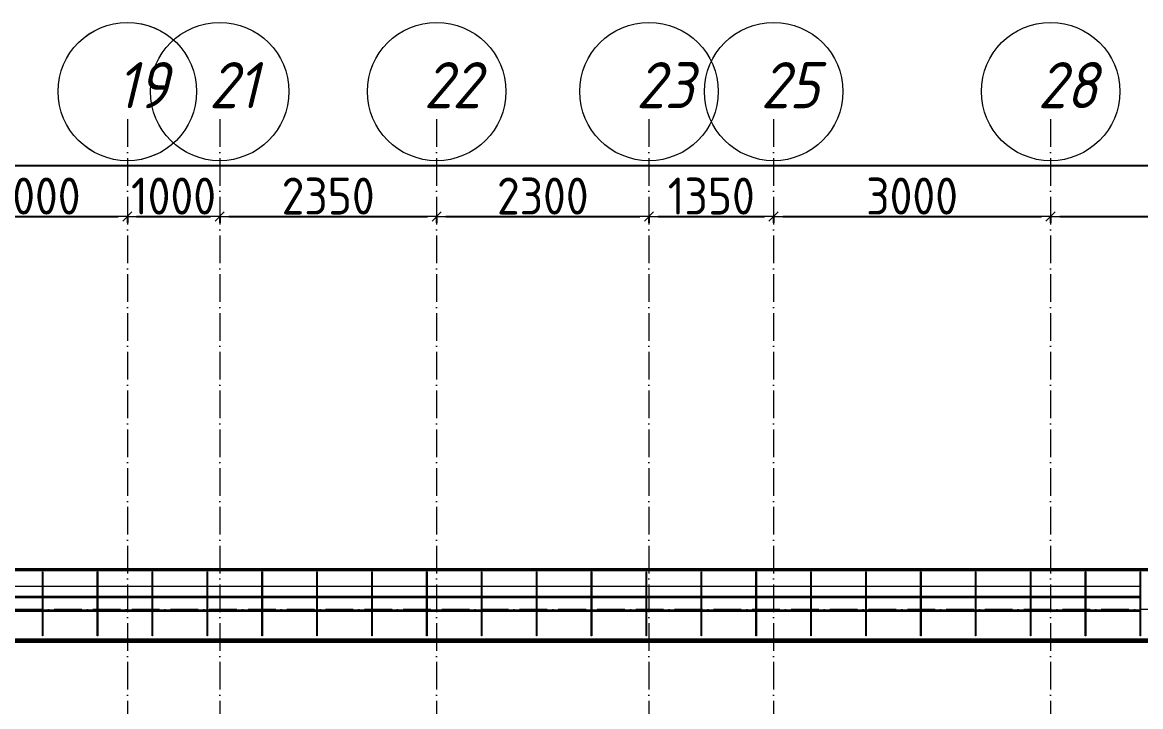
# Model space of a CAD drawing. Header units: millimetres. Extents: x -356862 to 418287, y 0 to 839748.
# Drawn here: x 12221 to 24334, y 543543 to 550959 of the extents above; entities that cross this region are included whole.
import ezdxf

# ---------------------------------------------------------------- set-up
doc = ezdxf.new("R2010")
doc.units = ezdxf.units.MM
doc.linetypes.add('50_200_ШТРИХ_1Т_ш5_п1_п1_', pattern=[700, 500, -100, 0, -100])
for name, color, linetype, lineweight in [('A-____-____-DIMS', 7, 'Continuous', 9), ('A-FLOR-____-OTLN', 7, 'Continuous', 9), ('A-GENM-____-MCUT', 7, 'Continuous', 25), ('A-GENM-____-OTLN', 7, 'Continuous', 9), ('A-ROOF-____-OTLN', 7, 'Continuous', 9), ('S-GRID-____-IDEN', 7, 'Continuous', 9), ('S-GRID-____-OTLN-1', 7, '50_200_ШТРИХ_1Т_ш5_п1_п1_', 9)]:
    doc.layers.add(name, color=color, linetype=linetype, lineweight=lineweight)
doc.styles.add('ISOCPEUR_I_9', font='isocpeui.ttf', dxfattribs={"width": 0.9, "height": 250})
doc.styles.add('СПДС', font='isocpeur.ttf', dxfattribs={"width": 0.9})
doc.dimstyles.new('Размера А3', dxfattribs={"dimtxt": 200, "dimasz": 100, "dimexe": 70, "dimexo": 100, "dimgap": 20, "dimtad": 1, "dimdec": 0, "dimrnd": 10, "dimzin": 0, "dimdsep": 46, "dimtxsty": 'СПДС', "dimblk": 'ARROWHEAD_6', "dimcen": 1, "dimclrd": 256, "dimclre": 256, "dimclrt": 256, "dimazin": 0, "dimtfac": 1, "dimtdec": 0, "dimtmove": 2, "dimatfit": 3, "dimfxl": 1, "dimtolj": 1, "dimtzin": 0, "dimarcsym": 0})

# ---------------------------------------------------------------- blocks, each defined once
blk = doc.blocks.new('141_Фартук_СКБ - 141_Фартук_СКБ_вентфасад-30031396-АР1_План отверстий 2 этажа в осях 1-64_Ю-ЯЯ')
at = {"layer": 'A-GENM-____-MCUT'}
for p, q in [((26160, 758), (0, 758)), ((0, 757), (26160, 757)), ((26160, -29), (0, -29)), ((0, -30), (26160, -30))]:
    blk.add_line(p, q, dxfattribs=at)
at = {"layer": 'A-GENM-____-OTLN'}
for p, q in [((0, 765), (26160, 765)), ((0, 752), (26160, 752)), ((0, 743), (26160, 743)), ((0, 743), (26160, 743)), ((0, -11), (26160, -11)), ((0, -12), (26160, -12))]:
    blk.add_line(p, q, dxfattribs=at)
blk = doc.blocks.new('Элемент крепления - Пластина-30015157-АР1_План отверстий 2 этажа в осях 1-64_Ю-ЯЯ')
at = {"layer": 'A-GENM-____-OTLN'}
for p, q in [((25651, 85294), (25651, 85988)), ((25651, 85988), (25656, 85988)), ((25656, 85988), (25656, 85294)), ((25656, 85294), (25651, 85294))]:
    blk.add_line(p, q, dxfattribs=at)
blk = doc.blocks.new('Швеллер - 140х58-30031487-АР1_План отверстий 2 этажа в осях 1-64_Ю-ЯЯ')
at = {"layer": 'A-GENM-____-MCUT'}
for p, q in [((-8921, 75), (-9510, 75)), ((-9510, 71), (-8921, 71)), ((-8326, 75), (-8916, 75)), ((-8916, 71), (-8326, 71)), ((-7732, 75), (-8321, 75)), ((-8321, 71), (-7732, 71)), ((-7137, 75), (-7727, 75)), ((-7727, 71), (-7137, 71)), ((-6543, 75), (-7132, 75)), ((-7132, 71), (-6543, 71)), ((-5948, 75), (-6538, 75)), ((-6538, 71), (-5948, 71)), ((-5353, 75), (-5943, 75)), ((-5943, 71), (-5353, 71)), ((-4759, 75), (-5348, 75)), ((-5348, 71), (-4759, 71)), ((-4164, 75), (-4754, 75)), ((-4754, 71), (-4164, 71)), ((-3570, 75), (-4159, 75)), ((-4159, 71), (-3570, 71)), ((-2975, 75), (-3565, 75)), ((-3565, 71), (-2975, 71)), ((-2381, 75), (-2970, 75)), ((-2970, 71), (-2381, 71)), ((-1786, 75), (-2376, 75)), ((-2376, 71), (-1786, 71)), ((-1192, 75), (-1781, 75)), ((-1781, 71), (-1192, 71)), ((-597, 75), (-1187, 75)), ((-1187, 71), (-597, 71)), ((-3, 75), (-592, 75)), ((-592, 71), (-3, 71)), ((592, 75), (2, 75)), ((2, 71), (592, 71)), ((1187, 75), (597, 75)), ((597, 71), (1187, 71)), ((1781, 75), (1192, 75)), ((1192, 71), (1781, 71)), ((2376, 75), (1786, 75)), ((1786, 71), (2376, 71)), ((2970, 75), (2381, 75)), ((2381, 71), (2970, 71)), ((-8921, -71), (-9510, -71)), ((-9510, -75), (-8921, -75)), ((-8326, -71), (-8916, -71)), ((-8916, -75), (-8326, -75)), ((-7732, -71), (-8321, -71)), ((-8321, -75), (-7732, -75)), ((-7137, -71), (-7727, -71)), ((-7727, -75), (-7137, -75)), ((-6543, -71), (-7132, -71)), ((-7132, -75), (-6543, -75)), ((-5948, -71), (-6538, -71)), ((-6538, -75), (-5948, -75)), ((-5353, -71), (-5943, -71)), ((-5943, -75), (-5353, -75)), ((-4759, -71), (-5348, -71)), ((-5348, -75), (-4759, -75)), ((-4164, -71), (-4754, -71)), ((-4754, -75), (-4164, -75)), ((-3570, -71), (-4159, -71)), ((-4159, -75), (-3570, -75)), ((-2975, -71), (-3565, -71)), ((-3565, -75), (-2975, -75)), ((-2381, -71), (-2970, -71)), ((-2970, -75), (-2381, -75)), ((-1786, -71), (-2376, -71)), ((-2376, -75), (-1786, -75)), ((-1192, -71), (-1781, -71)), ((-1781, -75), (-1192, -75)), ((-597, -71), (-1187, -71)), ((-1187, -75), (-597, -75)), ((-3, -71), (-592, -71)), ((-592, -75), (-3, -75)), ((592, -71), (2, -71)), ((2, -75), (592, -75)), ((1187, -71), (597, -71)), ((597, -75), (1187, -75)), ((1781, -71), (1192, -71)), ((1192, -75), (1781, -75)), ((2376, -71), (1786, -71)), ((1786, -75), (2376, -75)), ((2970, -71), (2381, -71)), ((2381, -75), (2970, -75))]:
    blk.add_line(p, q, dxfattribs=at)
blk = doc.blocks.new('Ось сетки - Круг_Ø6_00__ISO-2_5_0_9K_-25732049-АР1_План отверстий 2 этажа в осях 1-64_Ю-ЯЯ')
at = {"layer": 'S-GRID-____-IDEN'}
blk.add_circle((0, 0), 3, dxfattribs=at)
blk = doc.blocks.new('ARROWHEAD_6')
at = {"color": 0, "linetype": 'Continuous'}
for p, q in [((0, 0), (-1, 0)), ((-0.5, -0.5), (0.5, 0.5))]:
    blk.add_line(p, q, dxfattribs=at)
blk = doc.blocks.new('*D4631')
at = {"layer": 'A-____-____-DIMS', "lineweight": -2, "transparency": 16777216}
for p, q in [((11358, 548862), (11358, 548786)), ((11458, 548856), (13258, 548856)), ((13358, 548862), (13358, 548786))]:
    blk.add_line(p, q, dxfattribs=at)
at = {"layer": 'Defpoints', "color": 0, "lineweight": 30, "transparency": 16777216}
for p in [(11358, 548962), (13358, 548962), (13358, 548856)]:
    blk.add_point(p, dxfattribs=at)
at = {"layer": 'A-____-____-DIMS', "lineweight": -2, "transparency": 16777216, "xscale": 100, "yscale": 100, "zscale": 100, "rotation": 180}
blk.add_blockref('ARROWHEAD_6', (11358, 548856), dxfattribs=at)
at = {"layer": 'A-____-____-DIMS', "lineweight": -2, "transparency": 16777216, "xscale": 100, "yscale": 100, "zscale": 100}
blk.add_blockref('ARROWHEAD_6', (13358, 548856), dxfattribs=at)
at = {"layer": 'A-____-____-DIMS', "transparency": 16777216, "insert": (12358, 549076), "char_height": 400, "width": 2.49, "attachment_point": 5, "style": 'СПДС'}
blk.add_mtext('\\A1;2000', dxfattribs=at)
blk = doc.blocks.new('*D4632')
at = {"layer": 'A-____-____-DIMS', "lineweight": -2, "transparency": 16777216}
for p, q in [((13358, 548862), (13358, 548786)), ((13458, 548856), (14258, 548856)), ((14358, 548862), (14358, 548786))]:
    blk.add_line(p, q, dxfattribs=at)
at = {"layer": 'Defpoints', "color": 0, "lineweight": 30, "transparency": 16777216}
for p in [(13358, 548962), (14358, 548962), (14358, 548856)]:
    blk.add_point(p, dxfattribs=at)
at = {"layer": 'A-____-____-DIMS', "lineweight": -2, "transparency": 16777216, "xscale": 100, "yscale": 100, "zscale": 100, "rotation": 180}
blk.add_blockref('ARROWHEAD_6', (13358, 548856), dxfattribs=at)
at = {"layer": 'A-____-____-DIMS', "lineweight": -2, "transparency": 16777216, "xscale": 100, "yscale": 100, "zscale": 100}
blk.add_blockref('ARROWHEAD_6', (14358, 548856), dxfattribs=at)
at = {"layer": 'A-____-____-DIMS', "transparency": 16777216, "insert": (13858, 549076), "char_height": 400, "width": 2.3, "attachment_point": 5, "style": 'СПДС'}
blk.add_mtext('\\A1;1000', dxfattribs=at)
blk = doc.blocks.new('*D4633')
at = {"layer": 'A-____-____-DIMS', "lineweight": -2, "transparency": 16777216}
for p, q in [((14358, 548862), (14358, 548786)), ((14458, 548856), (16608, 548856)), ((16708, 548862), (16708, 548786))]:
    blk.add_line(p, q, dxfattribs=at)
at = {"layer": 'Defpoints', "color": 0, "lineweight": 30, "transparency": 16777216}
for p in [(14358, 548962), (16708, 548962), (16708, 548856)]:
    blk.add_point(p, dxfattribs=at)
at = {"layer": 'A-____-____-DIMS', "lineweight": -2, "transparency": 16777216, "xscale": 100, "yscale": 100, "zscale": 100, "rotation": 180}
blk.add_blockref('ARROWHEAD_6', (14358, 548856), dxfattribs=at)
at = {"layer": 'A-____-____-DIMS', "lineweight": -2, "transparency": 16777216, "xscale": 100, "yscale": 100, "zscale": 100}
blk.add_blockref('ARROWHEAD_6', (16708, 548856), dxfattribs=at)
at = {"layer": 'A-____-____-DIMS', "transparency": 16777216, "insert": (15533, 549076), "char_height": 400, "width": 2.49, "attachment_point": 5, "style": 'СПДС'}
blk.add_mtext('\\A1;2350', dxfattribs=at)
blk = doc.blocks.new('*D4634')
at = {"layer": 'A-____-____-DIMS', "lineweight": -2, "transparency": 16777216}
for p, q in [((16708, 548862), (16708, 548786)), ((16808, 548856), (18908, 548856)), ((19008, 548862), (19008, 548786))]:
    blk.add_line(p, q, dxfattribs=at)
at = {"layer": 'Defpoints', "color": 0, "lineweight": 30, "transparency": 16777216}
for p in [(16708, 548962), (19008, 548962), (19008, 548856)]:
    blk.add_point(p, dxfattribs=at)
at = {"layer": 'A-____-____-DIMS', "lineweight": -2, "transparency": 16777216, "xscale": 100, "yscale": 100, "zscale": 100, "rotation": 180}
blk.add_blockref('ARROWHEAD_6', (16708, 548856), dxfattribs=at)
at = {"layer": 'A-____-____-DIMS', "lineweight": -2, "transparency": 16777216, "xscale": 100, "yscale": 100, "zscale": 100}
blk.add_blockref('ARROWHEAD_6', (19008, 548856), dxfattribs=at)
at = {"layer": 'A-____-____-DIMS', "transparency": 16777216, "insert": (17858, 549076), "char_height": 400, "width": 2.49, "attachment_point": 5, "style": 'СПДС'}
blk.add_mtext('\\A1;2300', dxfattribs=at)
blk = doc.blocks.new('*D4635')
at = {"layer": 'A-____-____-DIMS', "lineweight": -2, "transparency": 16777216}
for p, q in [((19008, 548862), (19008, 548786)), ((19108, 548856), (20258, 548856)), ((20358, 548862), (20358, 548786))]:
    blk.add_line(p, q, dxfattribs=at)
at = {"layer": 'Defpoints', "color": 0, "lineweight": 30, "transparency": 16777216}
for p in [(19008, 548962), (20358, 548962), (20358, 548856)]:
    blk.add_point(p, dxfattribs=at)
at = {"layer": 'A-____-____-DIMS', "lineweight": -2, "transparency": 16777216, "xscale": 100, "yscale": 100, "zscale": 100, "rotation": 180}
blk.add_blockref('ARROWHEAD_6', (19008, 548856), dxfattribs=at)
at = {"layer": 'A-____-____-DIMS', "lineweight": -2, "transparency": 16777216, "xscale": 100, "yscale": 100, "zscale": 100}
blk.add_blockref('ARROWHEAD_6', (20358, 548856), dxfattribs=at)
at = {"layer": 'A-____-____-DIMS', "transparency": 16777216, "insert": (19683, 549076), "char_height": 400, "width": 2.3, "attachment_point": 5, "style": 'СПДС'}
blk.add_mtext('\\A1;1350', dxfattribs=at)
blk = doc.blocks.new('*D4636')
at = {"layer": 'A-____-____-DIMS', "lineweight": -2, "transparency": 16777216}
for p, q in [((20358, 548862), (20358, 548786)), ((20458, 548856), (23258, 548856)), ((23358, 548862), (23358, 548786))]:
    blk.add_line(p, q, dxfattribs=at)
at = {"layer": 'Defpoints', "color": 0, "lineweight": 30, "transparency": 16777216}
for p in [(20358, 548962), (23358, 548962), (23358, 548856)]:
    blk.add_point(p, dxfattribs=at)
at = {"layer": 'A-____-____-DIMS', "lineweight": -2, "transparency": 16777216, "xscale": 100, "yscale": 100, "zscale": 100, "rotation": 180}
blk.add_blockref('ARROWHEAD_6', (20358, 548856), dxfattribs=at)
at = {"layer": 'A-____-____-DIMS', "lineweight": -2, "transparency": 16777216, "xscale": 100, "yscale": 100, "zscale": 100}
blk.add_blockref('ARROWHEAD_6', (23358, 548856), dxfattribs=at)
at = {"layer": 'A-____-____-DIMS', "transparency": 16777216, "insert": (21858, 549076), "char_height": 400, "width": 2.49, "attachment_point": 5, "style": 'СПДС'}
blk.add_mtext('\\A1;3000', dxfattribs=at)
blk = doc.blocks.new('*D4637')
at = {"layer": 'A-____-____-DIMS', "lineweight": -2, "transparency": 16777216}
for p, q in [((23358, 548862), (23358, 548786)), ((23458, 548856), (26558, 548856)), ((26658, 548862), (26658, 548786))]:
    blk.add_line(p, q, dxfattribs=at)
at = {"layer": 'Defpoints', "color": 0, "lineweight": 30, "transparency": 16777216}
for p in [(23358, 548962), (26658, 548962), (26658, 548856)]:
    blk.add_point(p, dxfattribs=at)
at = {"layer": 'A-____-____-DIMS', "lineweight": -2, "transparency": 16777216, "xscale": 100, "yscale": 100, "zscale": 100, "rotation": 180}
blk.add_blockref('ARROWHEAD_6', (23358, 548856), dxfattribs=at)
at = {"layer": 'A-____-____-DIMS', "lineweight": -2, "transparency": 16777216, "xscale": 100, "yscale": 100, "zscale": 100}
blk.add_blockref('ARROWHEAD_6', (26658, 548856), dxfattribs=at)
at = {"layer": 'A-____-____-DIMS', "transparency": 16777216, "insert": (25008, 549076), "char_height": 400, "width": 2.49, "attachment_point": 5, "style": 'СПДС'}
blk.add_mtext('\\A1;3300', dxfattribs=at)
blk = doc.blocks.new('*D4571')
at = {"layer": 'A-____-____-DIMS', "lineweight": -2, "transparency": 16777216}
for p, q in [((-17942, 549415), (-17942, 549339)), ((-17842, 549409), (33027, 549409)), ((85458, 549409), (34435, 549409)), ((85558, 549415), (85558, 549339))]:
    blk.add_line(p, q, dxfattribs=at)
at = {"layer": 'Defpoints', "color": 0, "lineweight": 30, "transparency": 16777216}
for p in [(-17942, 549515), (85558, 549515), (85558, 549409)]:
    blk.add_point(p, dxfattribs=at)
at = {"layer": 'A-____-____-DIMS', "lineweight": -2, "transparency": 16777216, "xscale": 100, "yscale": 100, "zscale": 100, "rotation": 180}
blk.add_blockref('ARROWHEAD_6', (-17942, 549409), dxfattribs=at)
at = {"layer": 'A-____-____-DIMS', "lineweight": -2, "transparency": 16777216, "xscale": 100, "yscale": 100, "zscale": 100}
blk.add_blockref('ARROWHEAD_6', (85558, 549409), dxfattribs=at)
at = {"layer": 'A-____-____-DIMS', "transparency": 16777216, "insert": (33047, 549835), "char_height": 400, "width": 3.54, "attachment_point": 1, "line_spacing_factor": 1.149209, "style": 'СПДС'}
blk.add_mtext('\\A1;103500', dxfattribs=at)
blk = doc.blocks.new('*D13709')
at = {"layer": 'A-____-____-DIMS', "lineweight": -2, "transparency": 16777216}
for p, q in [((11358, 548862), (11358, 548786)), ((11458, 548856), (13258, 548856)), ((13358, 548862), (13358, 548786))]:
    blk.add_line(p, q, dxfattribs=at)
at = {"layer": 'Defpoints', "color": 0, "transparency": 16777216}
for p in [(11358, 548962), (13358, 548962), (13358, 548856)]:
    blk.add_point(p, dxfattribs=at)
at = {"layer": 'A-____-____-DIMS', "lineweight": -2, "transparency": 16777216, "xscale": 100, "yscale": 100, "zscale": 100, "rotation": 180}
blk.add_blockref('ARROWHEAD_6', (11358, 548856), dxfattribs=at)
at = {"layer": 'A-____-____-DIMS', "lineweight": -2, "transparency": 16777216, "xscale": 100, "yscale": 100, "zscale": 100}
blk.add_blockref('ARROWHEAD_6', (13358, 548856), dxfattribs=at)
at = {"layer": 'A-____-____-DIMS', "transparency": 16777216, "insert": (12358, 549076), "char_height": 400, "width": 2.49, "attachment_point": 5, "style": 'СПДС'}
blk.add_mtext('\\A1;2000', dxfattribs=at)
blk = doc.blocks.new('*D13710')
at = {"layer": 'A-____-____-DIMS', "lineweight": -2, "transparency": 16777216}
for p, q in [((13358, 548862), (13358, 548786)), ((13458, 548856), (14258, 548856)), ((14358, 548862), (14358, 548786))]:
    blk.add_line(p, q, dxfattribs=at)
at = {"layer": 'Defpoints', "color": 0, "transparency": 16777216}
for p in [(13358, 548962), (14358, 548962), (14358, 548856)]:
    blk.add_point(p, dxfattribs=at)
at = {"layer": 'A-____-____-DIMS', "lineweight": -2, "transparency": 16777216, "xscale": 100, "yscale": 100, "zscale": 100, "rotation": 180}
blk.add_blockref('ARROWHEAD_6', (13358, 548856), dxfattribs=at)
at = {"layer": 'A-____-____-DIMS', "lineweight": -2, "transparency": 16777216, "xscale": 100, "yscale": 100, "zscale": 100}
blk.add_blockref('ARROWHEAD_6', (14358, 548856), dxfattribs=at)
at = {"layer": 'A-____-____-DIMS', "transparency": 16777216, "insert": (13858, 549076), "char_height": 400, "width": 2.3, "attachment_point": 5, "style": 'СПДС'}
blk.add_mtext('\\A1;1000', dxfattribs=at)
blk = doc.blocks.new('*D13711')
at = {"layer": 'A-____-____-DIMS', "lineweight": -2, "transparency": 16777216}
for p, q in [((14358, 548862), (14358, 548786)), ((14458, 548856), (16608, 548856)), ((16708, 548862), (16708, 548786))]:
    blk.add_line(p, q, dxfattribs=at)
at = {"layer": 'Defpoints', "color": 0, "transparency": 16777216}
for p in [(14358, 548962), (16708, 548962), (16708, 548856)]:
    blk.add_point(p, dxfattribs=at)
at = {"layer": 'A-____-____-DIMS', "lineweight": -2, "transparency": 16777216, "xscale": 100, "yscale": 100, "zscale": 100, "rotation": 180}
blk.add_blockref('ARROWHEAD_6', (14358, 548856), dxfattribs=at)
at = {"layer": 'A-____-____-DIMS', "lineweight": -2, "transparency": 16777216, "xscale": 100, "yscale": 100, "zscale": 100}
blk.add_blockref('ARROWHEAD_6', (16708, 548856), dxfattribs=at)
at = {"layer": 'A-____-____-DIMS', "transparency": 16777216, "insert": (15533, 549076), "char_height": 400, "width": 2.49, "attachment_point": 5, "style": 'СПДС'}
blk.add_mtext('\\A1;2350', dxfattribs=at)
blk = doc.blocks.new('*D13712')
at = {"layer": 'A-____-____-DIMS', "lineweight": -2, "transparency": 16777216}
for p, q in [((16708, 548862), (16708, 548786)), ((16808, 548856), (18908, 548856)), ((19008, 548862), (19008, 548786))]:
    blk.add_line(p, q, dxfattribs=at)
at = {"layer": 'Defpoints', "color": 0, "transparency": 16777216}
for p in [(16708, 548962), (19008, 548962), (19008, 548856)]:
    blk.add_point(p, dxfattribs=at)
at = {"layer": 'A-____-____-DIMS', "lineweight": -2, "transparency": 16777216, "xscale": 100, "yscale": 100, "zscale": 100, "rotation": 180}
blk.add_blockref('ARROWHEAD_6', (16708, 548856), dxfattribs=at)
at = {"layer": 'A-____-____-DIMS', "lineweight": -2, "transparency": 16777216, "xscale": 100, "yscale": 100, "zscale": 100}
blk.add_blockref('ARROWHEAD_6', (19008, 548856), dxfattribs=at)
at = {"layer": 'A-____-____-DIMS', "transparency": 16777216, "insert": (17858, 549076), "char_height": 400, "width": 2.49, "attachment_point": 5, "style": 'СПДС'}
blk.add_mtext('\\A1;2300', dxfattribs=at)
blk = doc.blocks.new('*D13713')
at = {"layer": 'A-____-____-DIMS', "lineweight": -2, "transparency": 16777216}
for p, q in [((19008, 548862), (19008, 548786)), ((19108, 548856), (20258, 548856)), ((20358, 548862), (20358, 548786))]:
    blk.add_line(p, q, dxfattribs=at)
at = {"layer": 'Defpoints', "color": 0, "transparency": 16777216}
for p in [(19008, 548962), (20358, 548962), (20358, 548856)]:
    blk.add_point(p, dxfattribs=at)
at = {"layer": 'A-____-____-DIMS', "lineweight": -2, "transparency": 16777216, "xscale": 100, "yscale": 100, "zscale": 100, "rotation": 180}
blk.add_blockref('ARROWHEAD_6', (19008, 548856), dxfattribs=at)
at = {"layer": 'A-____-____-DIMS', "lineweight": -2, "transparency": 16777216, "xscale": 100, "yscale": 100, "zscale": 100}
blk.add_blockref('ARROWHEAD_6', (20358, 548856), dxfattribs=at)
at = {"layer": 'A-____-____-DIMS', "transparency": 16777216, "insert": (19683, 549076), "char_height": 400, "width": 2.3, "attachment_point": 5, "style": 'СПДС'}
blk.add_mtext('\\A1;1350', dxfattribs=at)
blk = doc.blocks.new('*D13714')
at = {"layer": 'A-____-____-DIMS', "lineweight": -2, "transparency": 16777216}
for p, q in [((20358, 548862), (20358, 548786)), ((20458, 548856), (23258, 548856)), ((23358, 548862), (23358, 548786))]:
    blk.add_line(p, q, dxfattribs=at)
at = {"layer": 'Defpoints', "color": 0, "transparency": 16777216}
for p in [(20358, 548962), (23358, 548962), (23358, 548856)]:
    blk.add_point(p, dxfattribs=at)
at = {"layer": 'A-____-____-DIMS', "lineweight": -2, "transparency": 16777216, "xscale": 100, "yscale": 100, "zscale": 100, "rotation": 180}
blk.add_blockref('ARROWHEAD_6', (20358, 548856), dxfattribs=at)
at = {"layer": 'A-____-____-DIMS', "lineweight": -2, "transparency": 16777216, "xscale": 100, "yscale": 100, "zscale": 100}
blk.add_blockref('ARROWHEAD_6', (23358, 548856), dxfattribs=at)
at = {"layer": 'A-____-____-DIMS', "transparency": 16777216, "insert": (21858, 549076), "char_height": 400, "width": 2.49, "attachment_point": 5, "style": 'СПДС'}
blk.add_mtext('\\A1;3000', dxfattribs=at)
blk = doc.blocks.new('*D13715')
at = {"layer": 'A-____-____-DIMS', "lineweight": -2, "transparency": 16777216}
for p, q in [((23358, 548862), (23358, 548786)), ((23458, 548856), (26558, 548856)), ((26658, 548862), (26658, 548786))]:
    blk.add_line(p, q, dxfattribs=at)
at = {"layer": 'Defpoints', "color": 0, "transparency": 16777216}
for p in [(23358, 548962), (26658, 548962), (26658, 548856)]:
    blk.add_point(p, dxfattribs=at)
at = {"layer": 'A-____-____-DIMS', "lineweight": -2, "transparency": 16777216, "xscale": 100, "yscale": 100, "zscale": 100, "rotation": 180}
blk.add_blockref('ARROWHEAD_6', (23358, 548856), dxfattribs=at)
at = {"layer": 'A-____-____-DIMS', "lineweight": -2, "transparency": 16777216, "xscale": 100, "yscale": 100, "zscale": 100}
blk.add_blockref('ARROWHEAD_6', (26658, 548856), dxfattribs=at)
at = {"layer": 'A-____-____-DIMS', "transparency": 16777216, "insert": (25008, 549076), "char_height": 400, "width": 2.49, "attachment_point": 5, "style": 'СПДС'}
blk.add_mtext('\\A1;3300', dxfattribs=at)
blk = doc.blocks.new('*D13738')
at = {"layer": 'A-____-____-DIMS', "lineweight": -2, "transparency": 16777216}
for p, q in [((-17942, 549415), (-17942, 549339)), ((-17842, 549409), (33027, 549409)), ((85458, 549409), (34435, 549409)), ((85558, 549415), (85558, 549339))]:
    blk.add_line(p, q, dxfattribs=at)
at = {"layer": 'Defpoints', "color": 0, "transparency": 16777216}
for p in [(-17942, 549515), (85558, 549515), (85558, 549409)]:
    blk.add_point(p, dxfattribs=at)
at = {"layer": 'A-____-____-DIMS', "lineweight": -2, "transparency": 16777216, "xscale": 100, "yscale": 100, "zscale": 100, "rotation": 180}
blk.add_blockref('ARROWHEAD_6', (-17942, 549409), dxfattribs=at)
at = {"layer": 'A-____-____-DIMS', "lineweight": -2, "transparency": 16777216, "xscale": 100, "yscale": 100, "zscale": 100}
blk.add_blockref('ARROWHEAD_6', (85558, 549409), dxfattribs=at)
at = {"layer": 'A-____-____-DIMS', "transparency": 16777216, "insert": (33047, 549835), "char_height": 400, "width": 3.54, "attachment_point": 1, "line_spacing_factor": 1.149209, "style": 'СПДС'}
blk.add_mtext('\\A1;103500', dxfattribs=at)
blk = doc.blocks.new('*D13879')
at = {"layer": 'A-____-____-DIMS', "lineweight": -2, "transparency": 16777216}
for p, q in [((11358, 548862), (11358, 548786)), ((11458, 548856), (13258, 548856)), ((13358, 548862), (13358, 548786))]:
    blk.add_line(p, q, dxfattribs=at)
at = {"layer": 'Defpoints', "color": 0, "transparency": 16777216}
for p in [(11358, 548962), (13358, 548962), (13358, 548856)]:
    blk.add_point(p, dxfattribs=at)
at = {"layer": 'A-____-____-DIMS', "lineweight": -2, "transparency": 16777216, "xscale": 100, "yscale": 100, "zscale": 100, "rotation": 180}
blk.add_blockref('ARROWHEAD_6', (11358, 548856), dxfattribs=at)
at = {"layer": 'A-____-____-DIMS', "lineweight": -2, "transparency": 16777216, "xscale": 100, "yscale": 100, "zscale": 100}
blk.add_blockref('ARROWHEAD_6', (13358, 548856), dxfattribs=at)
at = {"layer": 'A-____-____-DIMS', "transparency": 16777216, "insert": (12358, 549076), "char_height": 400, "width": 2.49, "attachment_point": 5, "style": 'СПДС'}
blk.add_mtext('\\A1;2000', dxfattribs=at)
blk = doc.blocks.new('*D13880')
at = {"layer": 'A-____-____-DIMS', "lineweight": -2, "transparency": 16777216}
for p, q in [((13358, 548862), (13358, 548786)), ((13458, 548856), (14258, 548856)), ((14358, 548862), (14358, 548786))]:
    blk.add_line(p, q, dxfattribs=at)
at = {"layer": 'Defpoints', "color": 0, "transparency": 16777216}
for p in [(13358, 548962), (14358, 548962), (14358, 548856)]:
    blk.add_point(p, dxfattribs=at)
at = {"layer": 'A-____-____-DIMS', "lineweight": -2, "transparency": 16777216, "xscale": 100, "yscale": 100, "zscale": 100, "rotation": 180}
blk.add_blockref('ARROWHEAD_6', (13358, 548856), dxfattribs=at)
at = {"layer": 'A-____-____-DIMS', "lineweight": -2, "transparency": 16777216, "xscale": 100, "yscale": 100, "zscale": 100}
blk.add_blockref('ARROWHEAD_6', (14358, 548856), dxfattribs=at)
at = {"layer": 'A-____-____-DIMS', "transparency": 16777216, "insert": (13858, 549076), "char_height": 400, "width": 2.3, "attachment_point": 5, "style": 'СПДС'}
blk.add_mtext('\\A1;1000', dxfattribs=at)
blk = doc.blocks.new('*D13881')
at = {"layer": 'A-____-____-DIMS', "lineweight": -2, "transparency": 16777216}
for p, q in [((14358, 548862), (14358, 548786)), ((14458, 548856), (16608, 548856)), ((16708, 548862), (16708, 548786))]:
    blk.add_line(p, q, dxfattribs=at)
at = {"layer": 'Defpoints', "color": 0, "transparency": 16777216}
for p in [(14358, 548962), (16708, 548962), (16708, 548856)]:
    blk.add_point(p, dxfattribs=at)
at = {"layer": 'A-____-____-DIMS', "lineweight": -2, "transparency": 16777216, "xscale": 100, "yscale": 100, "zscale": 100, "rotation": 180}
blk.add_blockref('ARROWHEAD_6', (14358, 548856), dxfattribs=at)
at = {"layer": 'A-____-____-DIMS', "lineweight": -2, "transparency": 16777216, "xscale": 100, "yscale": 100, "zscale": 100}
blk.add_blockref('ARROWHEAD_6', (16708, 548856), dxfattribs=at)
at = {"layer": 'A-____-____-DIMS', "transparency": 16777216, "insert": (15533, 549076), "char_height": 400, "width": 2.49, "attachment_point": 5, "style": 'СПДС'}
blk.add_mtext('\\A1;2350', dxfattribs=at)
blk = doc.blocks.new('*D13882')
at = {"layer": 'A-____-____-DIMS', "lineweight": -2, "transparency": 16777216}
for p, q in [((16708, 548862), (16708, 548786)), ((16808, 548856), (18908, 548856)), ((19008, 548862), (19008, 548786))]:
    blk.add_line(p, q, dxfattribs=at)
at = {"layer": 'Defpoints', "color": 0, "transparency": 16777216}
for p in [(16708, 548962), (19008, 548962), (19008, 548856)]:
    blk.add_point(p, dxfattribs=at)
at = {"layer": 'A-____-____-DIMS', "lineweight": -2, "transparency": 16777216, "xscale": 100, "yscale": 100, "zscale": 100, "rotation": 180}
blk.add_blockref('ARROWHEAD_6', (16708, 548856), dxfattribs=at)
at = {"layer": 'A-____-____-DIMS', "lineweight": -2, "transparency": 16777216, "xscale": 100, "yscale": 100, "zscale": 100}
blk.add_blockref('ARROWHEAD_6', (19008, 548856), dxfattribs=at)
at = {"layer": 'A-____-____-DIMS', "transparency": 16777216, "insert": (17858, 549076), "char_height": 400, "width": 2.49, "attachment_point": 5, "style": 'СПДС'}
blk.add_mtext('\\A1;2300', dxfattribs=at)
blk = doc.blocks.new('*D13883')
at = {"layer": 'A-____-____-DIMS', "lineweight": -2, "transparency": 16777216}
for p, q in [((19008, 548862), (19008, 548786)), ((19108, 548856), (20258, 548856)), ((20358, 548862), (20358, 548786))]:
    blk.add_line(p, q, dxfattribs=at)
at = {"layer": 'Defpoints', "color": 0, "transparency": 16777216}
for p in [(19008, 548962), (20358, 548962), (20358, 548856)]:
    blk.add_point(p, dxfattribs=at)
at = {"layer": 'A-____-____-DIMS', "lineweight": -2, "transparency": 16777216, "xscale": 100, "yscale": 100, "zscale": 100, "rotation": 180}
blk.add_blockref('ARROWHEAD_6', (19008, 548856), dxfattribs=at)
at = {"layer": 'A-____-____-DIMS', "lineweight": -2, "transparency": 16777216, "xscale": 100, "yscale": 100, "zscale": 100}
blk.add_blockref('ARROWHEAD_6', (20358, 548856), dxfattribs=at)
at = {"layer": 'A-____-____-DIMS', "transparency": 16777216, "insert": (19683, 549076), "char_height": 400, "width": 2.3, "attachment_point": 5, "style": 'СПДС'}
blk.add_mtext('\\A1;1350', dxfattribs=at)
blk = doc.blocks.new('*D13884')
at = {"layer": 'A-____-____-DIMS', "lineweight": -2, "transparency": 16777216}
for p, q in [((20358, 548862), (20358, 548786)), ((20458, 548856), (23258, 548856)), ((23358, 548862), (23358, 548786))]:
    blk.add_line(p, q, dxfattribs=at)
at = {"layer": 'Defpoints', "color": 0, "transparency": 16777216}
for p in [(20358, 548962), (23358, 548962), (23358, 548856)]:
    blk.add_point(p, dxfattribs=at)
at = {"layer": 'A-____-____-DIMS', "lineweight": -2, "transparency": 16777216, "xscale": 100, "yscale": 100, "zscale": 100, "rotation": 180}
blk.add_blockref('ARROWHEAD_6', (20358, 548856), dxfattribs=at)
at = {"layer": 'A-____-____-DIMS', "lineweight": -2, "transparency": 16777216, "xscale": 100, "yscale": 100, "zscale": 100}
blk.add_blockref('ARROWHEAD_6', (23358, 548856), dxfattribs=at)
at = {"layer": 'A-____-____-DIMS', "transparency": 16777216, "insert": (21858, 549076), "char_height": 400, "width": 2.49, "attachment_point": 5, "style": 'СПДС'}
blk.add_mtext('\\A1;3000', dxfattribs=at)
blk = doc.blocks.new('*D13885')
at = {"layer": 'A-____-____-DIMS', "lineweight": -2, "transparency": 16777216}
for p, q in [((23358, 548862), (23358, 548786)), ((23458, 548856), (26558, 548856)), ((26658, 548862), (26658, 548786))]:
    blk.add_line(p, q, dxfattribs=at)
at = {"layer": 'Defpoints', "color": 0, "transparency": 16777216}
for p in [(23358, 548962), (26658, 548962), (26658, 548856)]:
    blk.add_point(p, dxfattribs=at)
at = {"layer": 'A-____-____-DIMS', "lineweight": -2, "transparency": 16777216, "xscale": 100, "yscale": 100, "zscale": 100, "rotation": 180}
blk.add_blockref('ARROWHEAD_6', (23358, 548856), dxfattribs=at)
at = {"layer": 'A-____-____-DIMS', "lineweight": -2, "transparency": 16777216, "xscale": 100, "yscale": 100, "zscale": 100}
blk.add_blockref('ARROWHEAD_6', (26658, 548856), dxfattribs=at)
at = {"layer": 'A-____-____-DIMS', "transparency": 16777216, "insert": (25008, 549076), "char_height": 400, "width": 2.49, "attachment_point": 5, "style": 'СПДС'}
blk.add_mtext('\\A1;3300', dxfattribs=at)
blk = doc.blocks.new('*D13908')
at = {"layer": 'A-____-____-DIMS', "lineweight": -2, "transparency": 16777216}
for p, q in [((-17942, 549415), (-17942, 549339)), ((-17842, 549409), (33027, 549409)), ((85458, 549409), (34435, 549409)), ((85558, 549415), (85558, 549339))]:
    blk.add_line(p, q, dxfattribs=at)
at = {"layer": 'Defpoints', "color": 0, "transparency": 16777216}
for p in [(-17942, 549515), (85558, 549515), (85558, 549409)]:
    blk.add_point(p, dxfattribs=at)
at = {"layer": 'A-____-____-DIMS', "lineweight": -2, "transparency": 16777216, "xscale": 100, "yscale": 100, "zscale": 100, "rotation": 180}
blk.add_blockref('ARROWHEAD_6', (-17942, 549409), dxfattribs=at)
at = {"layer": 'A-____-____-DIMS', "lineweight": -2, "transparency": 16777216, "xscale": 100, "yscale": 100, "zscale": 100}
blk.add_blockref('ARROWHEAD_6', (85558, 549409), dxfattribs=at)
at = {"layer": 'A-____-____-DIMS', "transparency": 16777216, "insert": (33047, 549835), "char_height": 400, "width": 3.54, "attachment_point": 1, "line_spacing_factor": 1.149209, "style": 'СПДС'}
blk.add_mtext('\\A1;103500', dxfattribs=at)
blk = doc.blocks.new('2этаж')
at = {"layer": 'S-GRID-____-OTLN-1', "color": 251, "ltscale": 0.6, "true_color": 0x636466}
for p, q in [((13358.3, 549908.8), (13358.3, 525691.4)), ((14358.3, 549908.8), (14358.3, 511907.5)), ((16708.3, 549908.8), (16708.3, 525691.4)), ((19008.3, 549908.8), (19008.3, 536263.3)), ((20358.3, 549908.8), (20358.3, 511907.5)), ((23358.3, 549908.8), (23358.3, 511907.5)), ((88482.7, 544597), (-20260.4, 544597))]:
    blk.add_line(p, q, dxfattribs=at)
at = {"layer": 'S-GRID-____-IDEN', "xscale": 250, "yscale": 250, "zscale": 99.99999999999993, "rotation": 180}
for p in [(13358.3, 550208.8), (14358.3, 550208.8), (16708.3, 550208.8), (19008.3, 550208.8), (20358.3, 550208.8), (23358.3, 550208.8)]:
    blk.add_blockref('Ось сетки - Круг_Ø6_00__ISO-2_5_0_9K_-25732049-АР1_План отверстий 2 этажа в осях 1-64_Ю-ЯЯ', p, dxfattribs=at)
at = {"layer": 'S-GRID-____-IDEN', "char_height": 500, "attachment_point": 1, "style": 'ISOCPEUR_I_9'}
for s, insert, width in [('19', (13243.2, 550528.5), 346.329), ('21', (14243.2, 550528.5), 346.329), ('22', (16569.4, 550528.5), 404.05), ('23', (18869.4, 550528.5), 404.05), ('25', (20219.4, 550528.5), 404.05), ('28', (23219.4, 550528.5), 404.05)]:
    blk.add_mtext(s, dxfattribs=dict(at, insert=insert, width=width))
at = {"layer": 'A-____-____-DIMS'}
dim = blk.add_linear_dim(base=(85558.3, 549408.6), p1=(-17941.7, 549514.7), p2=(85558.3, 549514.7), dimstyle='Размера А3', override={"dimtxt": 400}, dxfattribs=at)
dim.commit()
dim.dimension.update_dxf_attribs({"geometry": '*D4571', "text_midpoint": (33731.2, 549568.6), "dimtype": 160})
for base, p1, p2, picture, middle in [((13358.3, 548856.4), (11358.3, 548962.5), (13358.3, 548962.5), '*D4631', (12358.3, 549076.4)), ((14358.3, 548856.4), (13358.3, 548962.5), (14358.3, 548962.5), '*D4632', (13858.3, 549076.4)), ((16708.3, 548856.4), (14358.3, 548962.5), (16708.3, 548962.5), '*D4633', (15533.3, 549076.4)), ((19008.3, 548856.4), (16708.3, 548962.5), (19008.3, 548962.5), '*D4634', (17858.3, 549076.4)), ((20358.3, 548856.4), (19008.3, 548962.5), (20358.3, 548962.5), '*D4635', (19683.3, 549076.4)), ((23358.3, 548856.4), (20358.3, 548962.5), (23358.3, 548962.5), '*D4636', (21858.3, 549076.4)), ((26658.3, 548856.4), (23358.3, 548962.5), (26658.3, 548962.5), '*D4637', (25008.3, 549076.4))]:
    dim = blk.add_linear_dim(base=base, p1=p1, p2=p2, dimstyle='Размера А3', override={"dimtxt": 400}, dxfattribs=at)
    dim.commit()
    dim.dimension.update_dxf_attribs({"geometry": picture, "text_midpoint": middle})

msp = doc.modelspace()

# ---------------------------------------------------------------- linework, layer by layer
at = {"layer": 'A-FLOR-____-OTLN', "color": 18, "true_color": 0x000000}
for p, q in [((12437.6548, 544846.983), (11848.1094, 544846.983)), ((13032.2003, 544846.983), (12442.6548, 544846.983)), ((13626.7457, 544846.983), (13037.2003, 544846.983)), ((14221.2912, 544846.983), (13631.7457, 544846.983)), ((14815.8366, 544846.983), (14226.2912, 544846.983)), ((15410.3821, 544846.983), (14820.8366, 544846.983)), ((16004.9275, 544846.983), (15415.3821, 544846.983)), ((16599.473, 544846.983), (16009.9275, 544846.983)), ((17194.0184, 544846.983), (16604.473, 544846.983)), ((17788.5639, 544846.983), (17199.0184, 544846.983)), ((18383.1094, 544846.983), (17793.5639, 544846.983)), ((18977.6548, 544846.983), (18388.1094, 544846.983)), ((19572.2003, 544846.983), (18982.6548, 544846.983)), ((20166.7457, 544846.983), (19577.2003, 544846.983)), ((20761.2912, 544846.983), (20171.7457, 544846.983)), ((21355.8366, 544846.983), (20766.2912, 544846.983)), ((21950.3821, 544846.983), (21360.8366, 544846.983)), ((22544.9275, 544846.983), (21955.3821, 544846.983)), ((23139.473, 544846.983), (22549.9275, 544846.983)), ((23734.0184, 544846.983), (23144.473, 544846.983)), ((24328.5639, 544846.983), (23739.0184, 544846.983)), ((8278.3366, 544276.983), (34438.3366, 544276.983))]:
    msp.add_line(p, q, dxfattribs=at)
at = {"layer": 'A-ROOF-____-OTLN'}
msp.add_line((22428.3366, 544261.4207), (22428.3366, 544276.983), dxfattribs=at)
at = {"layer": 'S-GRID-____-IDEN'}
for centre in [(13358.3366, 550208.7924), (13358.3366, 550208.7924), (14358.3366, 550208.7924), (14358.3366, 550208.7924), (16708.3366, 550208.7924), (16708.3366, 550208.7924), (19008.3366, 550208.7924), (19008.3366, 550208.7924), (20358.3366, 550208.7924), (20358.3366, 550208.7924), (23358.3366, 550208.7924), (23358.3366, 550208.7924)]:
    msp.add_ellipse(centre, major_axis=(-530.3301, 530.3301), ratio=1, start_param=0.7853981634, end_param=7.0685834706, dxfattribs=at)
at = {"layer": 'S-GRID-____-OTLN-1', "color": 251, "ltscale": 0.6, "true_color": 0x636466}
for p, q in [((13358.3366, 549908.7924), (13358.3366, 525691.4247)), ((13358.3366, 549908.7924), (13358.3366, 525691.4247)), ((14358.3366, 549908.7924), (14358.3366, 511907.5288)), ((14358.3366, 549908.7924), (14358.3366, 511907.5288)), ((16708.3366, 549908.7924), (16708.3366, 525691.4247)), ((16708.3366, 549908.7924), (16708.3366, 525691.4247)), ((19008.3366, 549908.7924), (19008.3366, 536263.2712)), ((19008.3366, 549908.7924), (19008.3366, 536263.2712)), ((20358.3366, 549908.7924), (20358.3366, 511907.5288)), ((20358.3366, 549908.7924), (20358.3366, 511907.5288)), ((23358.3366, 549908.7924), (23358.3366, 511907.5288)), ((23358.3366, 549908.7924), (23358.3366, 511907.5288)), ((88482.7432, 544596.983), (-20260.4336, 544596.983)), ((88482.7432, 544596.983), (-20260.4336, 544596.983))]:
    msp.add_line(p, q, dxfattribs=at)

# ---------------------------------------------------------------- block references
at = {"color": 18, "true_color": 0x000000}
msp.add_blockref('2этаж', (0, 0), dxfattribs=at)
at = {"layer": 'A-GENM-____-OTLN', "color": 18, "true_color": 0x000000, "rotation": 180}
msp.add_blockref('141_Фартук_СКБ - 141_Фартук_СКБ_вентфасад-30031396-АР1_План отверстий 2 этажа в осях 1-64_Ю-ЯЯ', (34438.3366, 545003.983), dxfattribs=at)
at = {"layer": 'A-GENM-____-OTLN', "color": 18, "true_color": 0x000000}
for name, p in [('Элемент крепления - Пластина-30015157-АР1_План отверстий 2 этажа в осях 1-64_Ю-ЯЯ', (-13213.4816, 459015.941)), ('Швеллер - 140х58-30031487-АР1_План отверстий 2 этажа в осях 1-64_Ю-ЯЯ', (21358.3366, 544656.983))]:
    msp.add_blockref(name, p, dxfattribs=at)
at = {"layer": 'A-GENM-____-OTLN'}
for p in [(-12618.9361, 459015.941), (-12024.3906, 459015.941), (-11429.8452, 459015.941), (-10835.2997, 459015.941), (-10240.7543, 459015.941), (-9646.2088, 459015.941), (-9051.6634, 459015.941), (-8457.1179, 459015.941), (-7862.5725, 459015.941), (-7268.027, 459015.941), (-6673.4816, 459015.941), (-6078.9361, 459015.941), (-5484.3906, 459015.941), (-4889.8452, 459015.941), (-4295.2997, 459015.941), (-3700.7543, 459015.941), (-3106.2088, 459015.941), (-2511.6634, 459015.941), (-1917.1179, 459015.941), (-1322.5725, 459015.941)]:
    msp.add_blockref('Элемент крепления - Пластина-30015157-АР1_План отверстий 2 этажа в осях 1-64_Ю-ЯЯ', p, dxfattribs=at)

# ---------------------------------------------------------------- texts
at = {"layer": 'A-____-____-DIMS', "char_height": 400, "attachment_point": 5, "style": 'СПДС'}
for s, insert, width in [('\\A1;2000', (12358.3366, 549076.3903), 2.488445), ('\\A1;2000', (12358.3366, 549076.3903), 2.488445), ('\\A1;1000', (13858.3366, 549076.3903), 2.299926), ('\\A1;1000', (13858.3366, 549076.3903), 2.299926), ('\\A1;2350', (15533.3366, 549076.3903), 2.488445), ('\\A1;2350', (15533.3366, 549076.3903), 2.488445), ('\\A1;2300', (17858.3366, 549076.3903), 2.488445), ('\\A1;2300', (17858.3366, 549076.3903), 2.488445), ('\\A1;1350', (19683.3366, 549076.3903), 2.299926), ('\\A1;1350', (19683.3366, 549076.3903), 2.299926), ('\\A1;3000', (21858.3366, 549076.3903), 2.488445), ('\\A1;3000', (21858.3366, 549076.3903), 2.488445)]:
    msp.add_mtext(s, dxfattribs=dict(at, insert=insert, width=width))
at = {"layer": 'S-GRID-____-IDEN', "char_height": 500, "attachment_point": 1, "style": 'ISOCPEUR_I_9'}
for s, insert, width in [('19', (13243.2377, 550528.5178), 346.329), ('19', (13243.2377, 550528.5178), 346.329), ('21', (14243.2377, 550528.5178), 346.329), ('21', (14243.2377, 550528.5178), 346.329), ('22', (16569.3877, 550528.5178), 404.0505), ('22', (16569.3877, 550528.5178), 404.0505), ('23', (18869.3877, 550528.5178), 404.0505), ('23', (18869.3877, 550528.5178), 404.0505), ('25', (20219.3877, 550528.5178), 404.0505), ('25', (20219.3877, 550528.5178), 404.0505), ('28', (23219.3877, 550528.5178), 404.0505), ('28', (23219.3877, 550528.5178), 404.0505)]:
    msp.add_mtext(s, dxfattribs=dict(at, insert=insert, width=width))

# ---------------------------------------------------------------- dimensions: what is measured, and where the dimension line sits
at = {"layer": 'A-____-____-DIMS'}
for picture in ['*D13738', '*D13908']:
    dim = msp.add_linear_dim(base=(85558.3366, 549408.6096), p1=(-17941.6634, 549514.6756), p2=(85558.3366, 549514.6756), dimstyle='Размера А3', override={"dimtxt": 400}, dxfattribs=at)
    dim.commit()
    dim.dimension.update_dxf_attribs({"geometry": picture, "text_midpoint": (33731.1869, 549568.5568), "dimtype": 160})
for base, p1, p2, picture, middle in [((13358.3366, 548856.3903), (11358.3366, 548962.4563), (13358.3366, 548962.4563), '*D13709', (12358.3366, 549076.3903)), ((13358.3366, 548856.3903), (11358.3366, 548962.4563), (13358.3366, 548962.4563), '*D13879', (12358.3366, 549076.3903)), ((14358.3366, 548856.3903), (13358.3366, 548962.4563), (14358.3366, 548962.4563), '*D13710', (13858.3366, 549076.3903)), ((14358.3366, 548856.3903), (13358.3366, 548962.4563), (14358.3366, 548962.4563), '*D13880', (13858.3366, 549076.3903)), ((16708.3366, 548856.3903), (14358.3366, 548962.4563), (16708.3366, 548962.4563), '*D13711', (15533.3366, 549076.3903)), ((16708.3366, 548856.3903), (14358.3366, 548962.4563), (16708.3366, 548962.4563), '*D13881', (15533.3366, 549076.3903)), ((19008.3366, 548856.3903), (16708.3366, 548962.4563), (19008.3366, 548962.4563), '*D13712', (17858.3366, 549076.3903)), ((19008.3366, 548856.3903), (16708.3366, 548962.4563), (19008.3366, 548962.4563), '*D13882', (17858.3366, 549076.3903)), ((20358.3366, 548856.3903), (19008.3366, 548962.4563), (20358.3366, 548962.4563), '*D13713', (19683.3366, 549076.3903)), ((20358.3366, 548856.3903), (19008.3366, 548962.4563), (20358.3366, 548962.4563), '*D13883', (19683.3366, 549076.3903)), ((23358.3366, 548856.3903), (20358.3366, 548962.4563), (23358.3366, 548962.4563), '*D13714', (21858.3366, 549076.3903)), ((23358.3366, 548856.3903), (20358.3366, 548962.4563), (23358.3366, 548962.4563), '*D13884', (21858.3366, 549076.3903)), ((26658.3366, 548856.3903), (23358.3366, 548962.4563), (26658.3366, 548962.4563), '*D13715', (25008.3366, 549076.3903)), ((26658.3366, 548856.3903), (23358.3366, 548962.4563), (26658.3366, 548962.4563), '*D13885', (25008.3366, 549076.3903))]:
    dim = msp.add_linear_dim(base=base, p1=p1, p2=p2, dimstyle='Размера А3', override={"dimtxt": 400}, dxfattribs=at)
    dim.commit()
    dim.dimension.update_dxf_attribs({"geometry": picture, "text_midpoint": middle})

doc.saveas('drawing.dxf')
